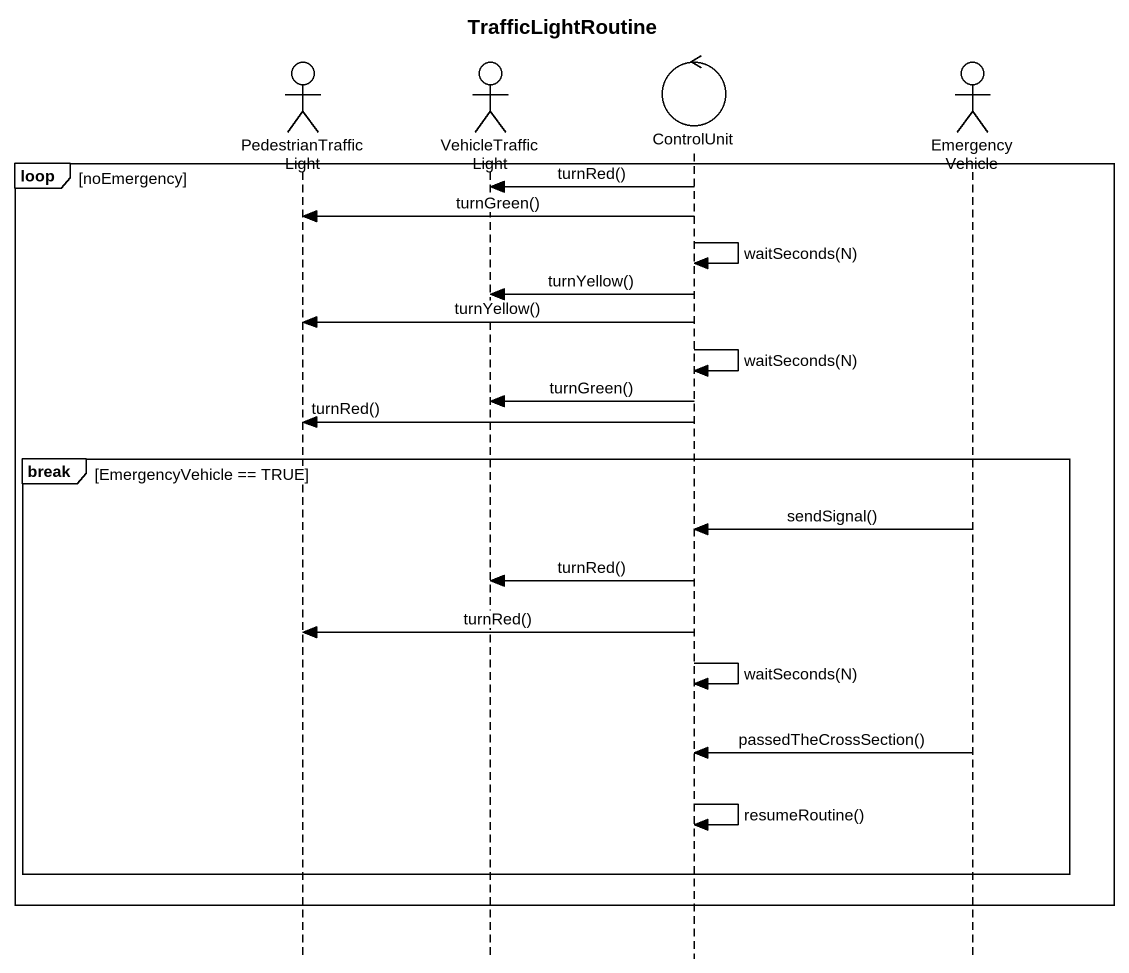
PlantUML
@startuml
title TrafficLightRoutine
hide footbox
actor PedestrianTrafficLight
actor VehicleTrafficLight
control ControlUnit
actor EmergencyVehicle

loop noEmergency
  ControlUnit -> VehicleTrafficLight : turnRed()
  ControlUnit -> PedestrianTrafficLight : turnGreen()
  ControlUnit -> ControlUnit : waitSeconds(N)
  ControlUnit -> VehicleTrafficLight : turnYellow()
  ControlUnit -> PedestrianTrafficLight : turnYellow()
  ControlUnit -> ControlUnit : waitSeconds(N)
  ControlUnit -> VehicleTrafficLight : turnGreen()
  ControlUnit -> PedestrianTrafficLight : turnRed()
  break EmergencyVehicle == TRUE
    EmergencyVehicle -> ControlUnit : sendSignal()
    ControlUnit -> VehicleTrafficLight : turnRed()
    ControlUnit -> PedestrianTrafficLight : turnRed()
    ControlUnit -> ControlUnit : waitSeconds(N)
    EmergencyVehicle -> ControlUnit : passedTheCrossSection()
    ControlUnit -> ControlUnit : resumeRoutine()
  end
end
@enduml
